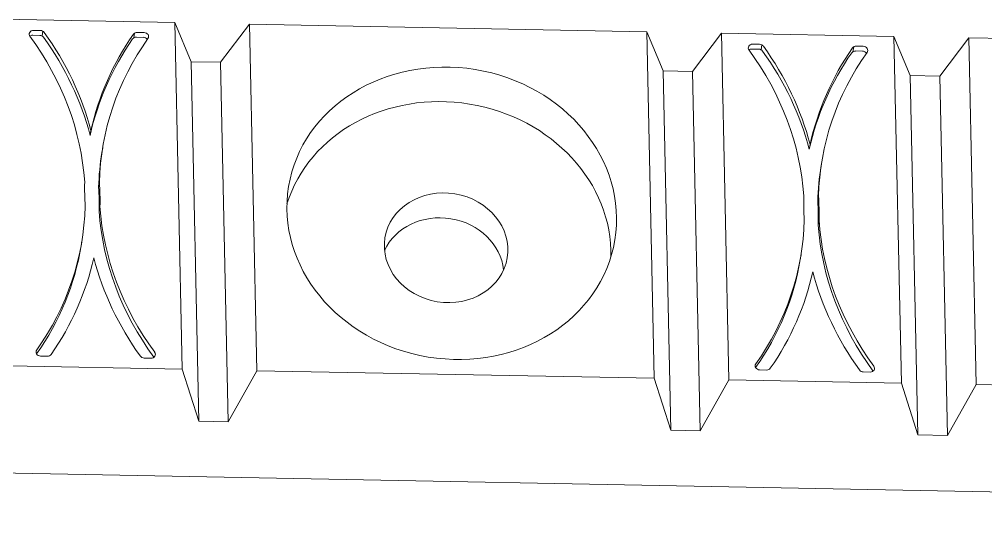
# Model space of a CAD drawing. Header units: inches. Extents: x 1726 to 2311, y 431 to 759.
# Drawn here: x 2081.51 to 2114.24, y 487.49 to 504.66 of the extents above; entities that cross this region are included whole.
import ezdxf

# ---------------------------------------------------------------- set-up
doc = ezdxf.new("R2010")
doc.units = ezdxf.units.IN
doc.layers.add('3', color=7, linetype='Continuous', true_color=0xffffff)

msp = doc.modelspace()

# ---------------------------------------------------------------- linework, layer by layer
at = {"layer": '3', "color": 7, "linetype": 'Continuous', "lineweight": 18}
for p, q in [((2086.777, 504.552), (2080.933, 504.665)), ((2087.33, 503.23), (2086.777, 504.552)), ((2087.028, 492.819), (2086.777, 504.552)), ((2089.307, 504.504), (2088.326, 503.211)), ((2102.765, 504.246), (2089.307, 504.504)), ((2089.558, 492.77), (2089.307, 504.504)), ((2081.966, 504.127), (2082.202, 504.123)), ((2081.992, 504.291), (2082.229, 504.286)), ((2082.281, 504.101), (2082.308, 504.265)), ((2085.415, 504.201), (2085.389, 504.037)), ((2085.502, 504.224), (2085.738, 504.219)), ((2103.317, 502.923), (2102.765, 504.246)), ((2102.765, 504.246), (2103.016, 492.512)), ((2105.295, 504.197), (2104.314, 502.904)), ((2111.139, 504.085), (2105.295, 504.197)), ((2105.295, 504.197), (2105.546, 492.464)), ((2085.475, 504.06), (2085.711, 504.055)), ((2106.351, 503.824), (2106.588, 503.819)), ((2106.64, 503.634), (2106.667, 503.798)), ((2111.691, 502.763), (2111.139, 504.085)), ((2111.139, 504.085), (2111.39, 492.352)), ((2113.669, 504.037), (2112.688, 502.744)), ((2119.512, 503.924), (2113.669, 504.037)), ((2113.669, 504.037), (2113.92, 492.303)), ((2106.325, 503.66), (2106.561, 503.655)), ((2109.774, 503.733), (2109.748, 503.57)), ((2109.834, 503.593), (2110.07, 503.588)), ((2109.861, 503.756), (2110.097, 503.752)), ((2087.33, 503.23), (2087.59, 491.061)), ((2088.326, 503.211), (2087.33, 503.23)), ((2088.587, 491.042), (2088.326, 503.211)), ((2103.317, 502.923), (2103.578, 490.754)), ((2104.314, 502.904), (2103.317, 502.923)), ((2104.575, 490.735), (2104.314, 502.904)), ((2111.691, 502.763), (2111.952, 490.593)), ((2112.688, 502.744), (2111.691, 502.763)), ((2112.948, 490.574), (2112.688, 502.744)), ((2083.937, 500.898), (2083.91, 500.735)), ((2084.335, 500.32), (2084.308, 500.157)), ((2108.296, 500.431), (2108.269, 500.267)), ((2108.694, 499.853), (2108.667, 499.689)), ((2084.224, 499.143), (2084.197, 498.98)), ((2108.583, 498.676), (2108.556, 498.512)), ((2084.215, 498.167), (2084.241, 498.331)), ((2108.574, 497.7), (2108.6, 497.863)), ((2083.605, 497), (2083.632, 497.163)), ((2107.964, 496.532), (2107.991, 496.696)), ((2082.465, 493.26), (2082.229, 493.264)), ((2085.974, 493.193), (2085.738, 493.197)), ((2086.073, 493.225), (2086.069, 493.231)), ((2087.028, 492.819), (2081.185, 492.931)), ((2087.028, 492.819), (2087.59, 491.061)), ((2088.587, 491.042), (2089.558, 492.77)), ((2103.016, 492.512), (2089.558, 492.77)), ((2106.824, 492.793), (2106.587, 492.797)), ((2110.333, 492.725), (2110.097, 492.73)), ((2110.432, 492.757), (2110.428, 492.763)), ((2103.016, 492.512), (2103.578, 490.754)), ((2104.575, 490.735), (2105.546, 492.464)), ((2111.39, 492.352), (2105.546, 492.464)), ((2111.39, 492.352), (2111.952, 490.593)), ((2112.948, 490.574), (2113.92, 492.303)), ((2119.764, 492.191), (2113.92, 492.303)), ((2087.59, 491.061), (2088.587, 491.042)), ((2103.578, 490.754), (2104.575, 490.735)), ((2111.952, 490.593), (2112.948, 490.574)), ((2056.905, 489.773), (2175.931, 487.49))]:
    msp.add_line(p, q, dxfattribs=at)
for centre, major_axis, start_param, end_param in [((2081.995, 504.158), (-0.148, 0.024), 4.874584, 7.016708), ((2081.968, 503.995), (0.148, -0.024), 1.732991, 2.463152), ((2082.205, 503.99), (0.148, -0.024), 0.722344, 1.732991), ((2082.231, 504.154), (-0.148, 0.024), 3.863937, 4.874584), ((2072.669, 498.959), (-11.457, 1.876), 3.51557, 3.863937), ((2095.298, 498.525), (-11.457, 1.876), 5.885287, 6.233654), ((2085.505, 504.091), (-0.148, 0.024), 4.87464, 5.885287), ((2085.741, 504.086), (-0.148, 0.024), 2.732515, 4.87464), ((2072.669, 498.959), (-10.963, 1.795), 3.345204, 3.875116), ((2072.642, 498.795), (-11.457, 1.876), 3.51557, 3.863937), ((2095.271, 498.361), (-11.457, 1.876), 5.885287, 6.233654), ((2095.298, 498.525), (-10.963, 1.795), 5.874108, 6.404019), ((2085.478, 503.927), (0.148, -0.024), 1.733047, 2.743694), ((2085.714, 503.923), (0.148, -0.024), 0.636646, 1.733047), ((2106.354, 503.691), (-0.148, 0.024), 4.874584, 7.016708), ((2106.59, 503.686), (-0.148, 0.024), 3.863937, 4.874584), ((2106.327, 503.527), (0.148, -0.024), 1.732991, 2.463152), ((2097.028, 498.491), (-10.963, 1.795), 3.345204, 3.875116), ((2106.564, 503.523), (0.148, -0.024), 0.722344, 1.732991), ((2097.001, 498.328), (-11.457, 1.876), 3.51557, 3.863937), ((2097.028, 498.491), (-11.457, 1.876), 3.51557, 3.863937), ((2119.63, 497.894), (-11.457, 1.876), 5.885287, 6.233654), ((2119.657, 498.057), (-11.457, 1.876), 5.885287, 6.233654), ((2119.657, 498.057), (-10.963, 1.795), 5.874108, 6.404019), ((2109.837, 503.46), (0.148, -0.024), 1.733047, 2.743694), ((2109.864, 503.624), (-0.148, 0.024), 4.87464, 5.885287), ((2110.073, 503.455), (0.148, -0.024), 0.636646, 1.733047), ((2110.1, 503.619), (-0.148, 0.024), 2.732515, 4.87464), ((2095.968, 496.931), (5.526, -0.905), 0.1204, 3.02117), ((2095.271, 498.361), (-10.963, 1.795), 6.283183, 6.404019), ((2119.63, 497.894), (-10.963, 1.795), 6.283183, 6.404019), ((2095.298, 498.525), (-11.457, 1.876), 0.122618, 0.201828), ((2072.642, 498.795), (-11.457, 1.876), 3.26421, 3.343421), ((2072.669, 498.959), (-11.457, 1.876), 3.26421, 3.343421), ((2119.657, 498.057), (-11.457, 1.876), 0.122618, 0.201828), ((2097.028, 498.491), (-11.457, 1.876), 3.26421, 3.343421), ((2072.669, 498.959), (-10.963, 1.795), 2.732515, 3.262427), ((2095.298, 498.525), (-10.963, 1.795), 0.203612, 0.733523), ((2097.001, 498.328), (-11.457, 1.876), 3.26421, 3.343421), ((2095.271, 498.361), (-10.963, 1.795), 0.203612, 0.733523), ((2095.83, 496.09), (-2.072, 0.339), 3.374305, 6.050647), ((2097.028, 498.491), (-10.963, 1.795), 2.732515, 3.262427), ((2119.63, 497.894), (-10.963, 1.795), 0.203612, 0.733523), ((2119.657, 498.057), (-10.963, 1.795), 0.203612, 0.733523), ((2072.642, 498.795), (-10.963, 1.795), 2.736382, 3.14159), ((2072.669, 498.959), (-11.457, 1.876), 2.743694, 3.092061), ((2095.298, 498.525), (-11.457, 1.876), 0.373977, 0.722344), ((2097.001, 498.328), (-10.963, 1.795), 2.736382, 3.14159), ((2097.028, 498.491), (-11.457, 1.876), 2.743694, 3.092061), ((2119.657, 498.057), (-11.457, 1.876), 0.373977, 0.722344), ((2082.226, 493.397), (-0.148, 0.024), 5.874108, 8.016232), ((2082.462, 493.393), (-0.148, 0.024), 1.733047, 2.743694), ((2085.971, 493.325), (-0.148, 0.024), 1.732991, 3.875116), ((2085.735, 493.33), (-0.148, 0.024), 0.722344, 1.732991), ((2106.585, 492.93), (-0.148, 0.024), 5.874108, 8.016232), ((2106.821, 492.925), (-0.148, 0.024), 1.733047, 2.743694), ((2110.094, 492.862), (-0.148, 0.024), 0.722344, 1.732991), ((2110.33, 492.858), (-0.148, 0.024), 1.732991, 3.875116)]:
    msp.add_ellipse(centre, major_axis=major_axis, ratio=0.880667, start_param=start_param, end_param=end_param, dxfattribs=at)
for centre, major_axis in [((2096.159, 498.1), (5.526, -0.905)), ((2095.968, 496.931), (2.072, -0.339))]:
    msp.add_ellipse(centre, major_axis=major_axis, ratio=0.880667, dxfattribs=at)

doc.saveas('drawing.dxf')
